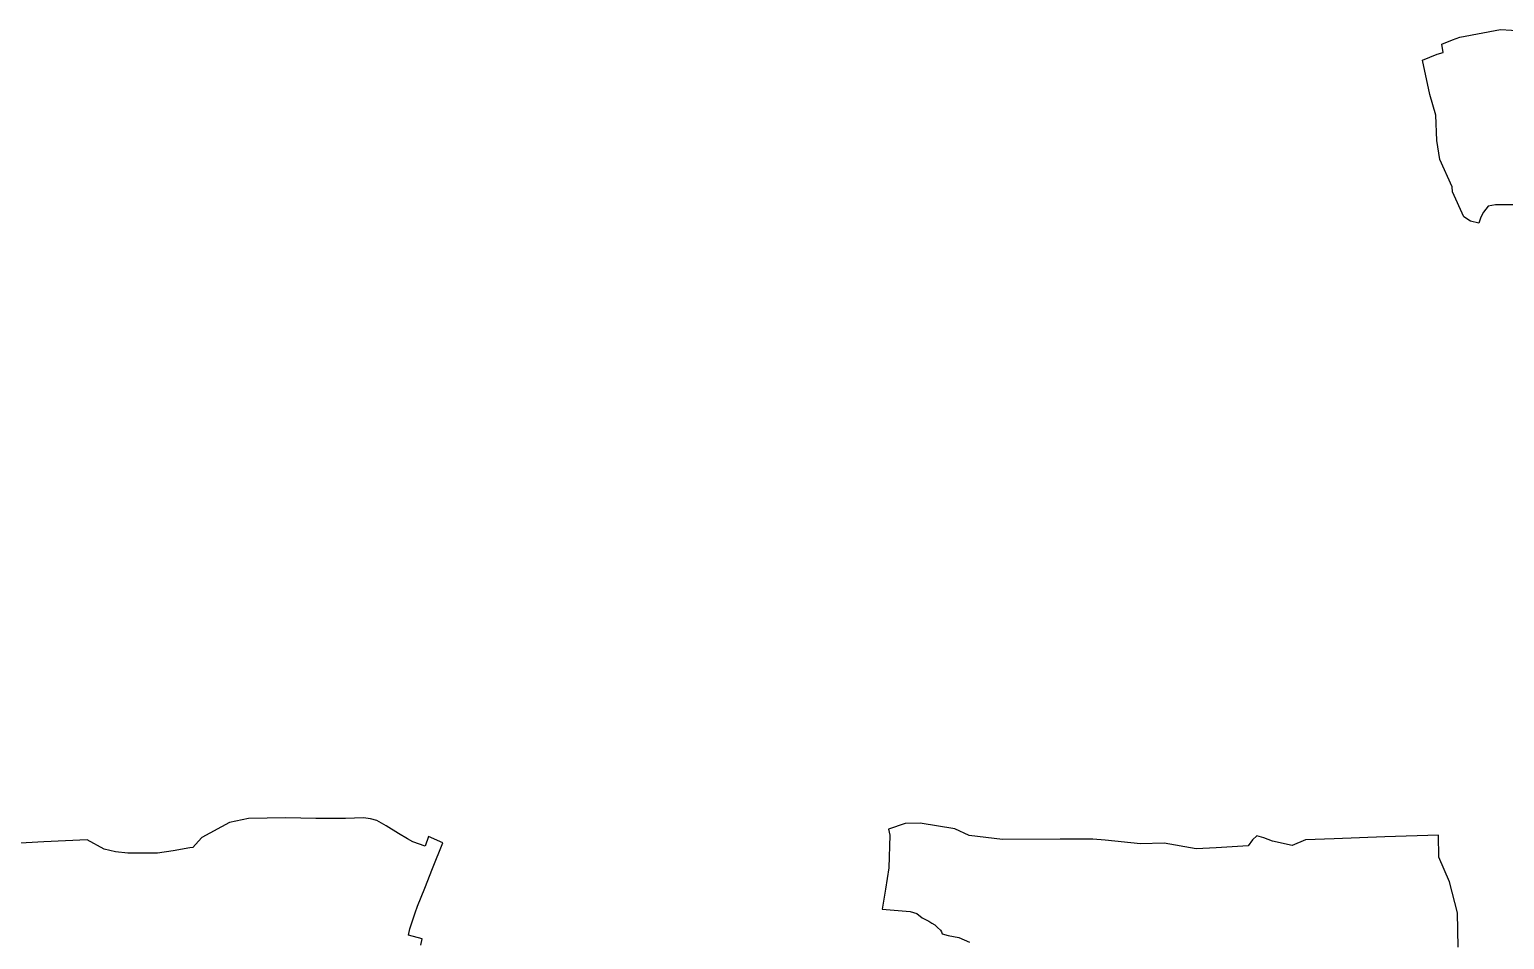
# Model space of a CAD drawing. Header units: metres. Extents: x 116000 to 284092, y 365136 to 804542.
# Drawn here: x 219789 to 221763, y 635364 to 636582 of the extents above; entities that cross this region are included whole.
import ezdxf

# ---------------------------------------------------------------- set-up
doc = ezdxf.new("R2010")
doc.units = ezdxf.units.M
doc.header["$LTSCALE"] = 0.075
doc.layers.add('050515', color=1, linetype='Continuous')
doc.layers.add('070485', color=46, linetype='Continuous')

msp = doc.modelspace()

# ---------------------------------------------------------------- linework, layer by layer
at = {"layer": '050515', "color": 6, "flags": 128}
msp.add_lwpolyline([(221774.2, 636347), (221751, 636347), (221741.3, 636345.1), (221735, 636337.3), (221731.5, 636330.4), (221728.8, 636322.4), (221717.7, 636325.3), (221708.5, 636331), (221693.4, 636364.5), (221692.9, 636371.4), (221676.7, 636407.8), (221672.6, 636433), (221671.2, 636467), (221663, 636494.8), (221653.4, 636540.5), (221673, 636548.7), (221680.9, 636550.7), (221679, 636562.1), (221693.5, 636567.9), (221703.1, 636571.2), (221757.6, 636581.6), (221787.1, 636580)], dxfattribs=at)
msp.add_lwpolyline([(221774.2, 636347), (221751, 636347), (221741.3, 636345.1), (221735, 636337.3), (221731.5, 636330.4), (221728.8, 636322.4), (221717.7, 636325.3), (221708.5, 636331), (221693.4, 636364.5), (221692.9, 636371.4), (221676.7, 636407.8), (221672.6, 636433), (221671.2, 636467), (221663, 636494.8), (221653.4, 636540.5), (221673, 636548.7), (221680.9, 636550.7), (221679, 636562.1), (221693.5, 636567.9), (221703.1, 636571.2), (221757.6, 636581.6), (221787.1, 636580)], dxfattribs=at)
at = {"layer": '070485', "color": 46, "elevation": 823.9, "flags": 128}
for points in [[(220312.4, 635356.8), (220314.1, 635365.4), (220295.9, 635370.1), (220297.8, 635378.4), (220305.1, 635400.2), (220308, 635408.8), (220317.7, 635432.9), (220327.9, 635459.4), (220341.9, 635493.6), (220322.9, 635502.1), (220318.1, 635489.2), (220301.6, 635495), (220294.7, 635499.2), (220282.8, 635506.1), (220266, 635516.6), (220253.4, 635523.6), (220245, 635525.7), (220235.8, 635527.1), (220211.8, 635526.3), (220172, 635526.1), (220131.9, 635527.1), (220081.8, 635526.2), (220056.5, 635520.7), (220019.4, 635500.6), (220019.1, 635500.5), (220007.1, 635487.4), (220003.2, 635486.8), (219980.9, 635483), (219960, 635480), (219940, 635480), (219920.2, 635480), (219903.9, 635481.4), (219888.6, 635485.4), (219865.7, 635497.7), (219807.9, 635494.8), (219768.4, 635492.7)], [(221701.1, 635354.1), (221700, 635399.8), (221689.5, 635441.4), (221675, 635474.7), (221674.7, 635503.8), (221602.9, 635501.5), (221535, 635499.2), (221496.7, 635497.8), (221478.7, 635490.3), (221452.5, 635496.1), (221441.1, 635500.3), (221431.6, 635502.8), (221425.8, 635497.5), (221419.9, 635489.8), (221377, 635487), (221350.2, 635485.8), (221307.5, 635493.3), (221275.8, 635492.2), (221228.3, 635497), (221211.8, 635498.4), (221168.5, 635498.7), (221091, 635498.1), (221046.3, 635503.6), (221027.5, 635512.3), (220980.8, 635519.9), (220961, 635519.5), (220938.3, 635511.9), (220940.1, 635503.9), (220939, 635460.4), (220934.5, 635431.6), (220929.8, 635405.1), (220967.3, 635401.7), (220976.4, 635399.1), (220983.5, 635393.3), (220988.2, 635391), (220992.4, 635388.9), (220996.3, 635386.4), (221000.5, 635384.1), (221004.3, 635380.4), (221008, 635376.7), (221009.5, 635374.6), (221010.2, 635371.9), (221018.5, 635369.8), (221032.5, 635366.8), (221046.7, 635360.6)]]:
    msp.add_lwpolyline(points, dxfattribs=at)

doc.saveas('drawing.dxf')
